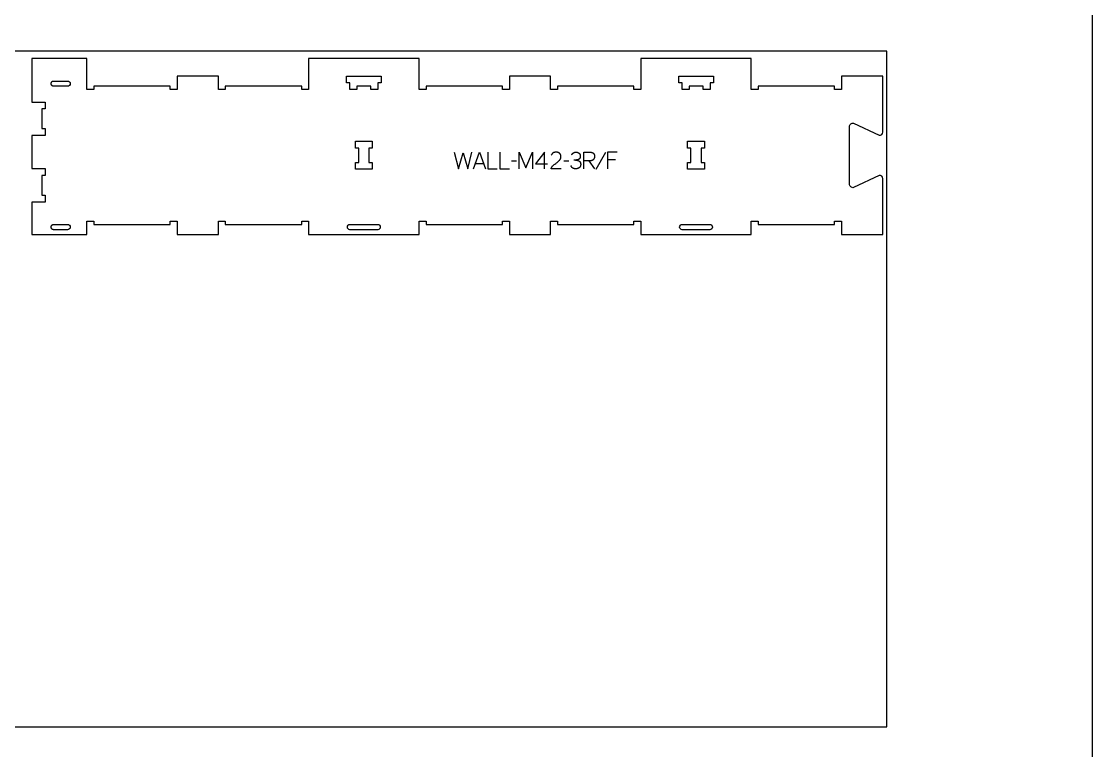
# Model space of a CAD drawing. Extents: x -13885 to -10701, y -43691 to -36097.
# Drawn here: x -12636 to -10701, y -42024 to -40708 of the extents above; entities that cross this region are included whole.
import ezdxf

# ---------------------------------------------------------------- set-up
doc = ezdxf.new("R2010")
doc.units = 0
for name, color, linetype in [('0_SHEET_SPRUCEPLY_2440X122', 1, 'CONTINUOUS'), ('1_ANYTOOL_1MMDEEP_LABELS_S', 2, 'CONTINUOUS'), ('3_ANYTOOL_CUTTHROUGH_INSID', 4, 'CONTINUOUS'), ('4_ANYTOOL_CUTTHROUGH_OUTSI', 5, 'CONTINUOUS'), ('DONOTCUT', 18, 'CONTINUOUS')]:
    doc.layers.add(name, color=color, linetype=linetype)

msp = doc.modelspace()

# ---------------------------------------------------------------- linework, layer by layer
at = {"layer": '0_SHEET_SPRUCEPLY_2440X122'}
msp.add_lwpolyline([(-13513.1, -40761.2), (-13513.1, -41981.2), (-11073.1, -41981.2), (-11073.1, -40761.2)], close=True, dxfattribs=at)
at = {"layer": '1_ANYTOOL_1MMDEEP_LABELS_S'}
for points in [[(-11854.6, -40943.8), (-11846.8, -40973.8), (-11838.4, -40944.7), (-11829.9, -40973.8), (-11822.4, -40943.8)], [(-11819.8, -40973.8), (-11809, -40943.8), (-11797.9, -40973.8)], [(-11793.6, -40943.8), (-11793.6, -40973.8), (-11776.5, -40973.8)], [(-11771.8, -40943.8), (-11771.8, -40973.8), (-11754.7, -40973.8)], [(-11736.9, -40973.8), (-11736.9, -40943.8), (-11724.9, -40972.2), (-11712.9, -40943.9), (-11712.9, -40973.8)], [(-11691.4, -40973.8), (-11691.3, -40943.8), (-11707.3, -40965.1)], [(-11661.1, -40973.8), (-11679.4, -40973.7), (-11679.3, -40973.3), (-11679.2, -40973), (-11679.1, -40972.8), (-11679, -40972.6), (-11679, -40972.4), (-11678.9, -40972.2), (-11678.8, -40971.9), (-11678.7, -40971.7), (-11678.6, -40971.5), (-11678.5, -40971.3), (-11678.3, -40971.1), (-11678.2, -40970.9), (-11678.1, -40970.7), (-11678, -40970.5), (-11677.9, -40970.3), (-11677.7, -40970.1), (-11677.6, -40969.9), (-11677.5, -40969.8), (-11677.3, -40969.6), (-11677.2, -40969.4), (-11677, -40969.2), (-11676.9, -40969), (-11676.7, -40968.9), (-11676.6, -40968.7), (-11676.4, -40968.5), (-11676.3, -40968.4), (-11676.1, -40968.2), (-11675.9, -40968), (-11675.7, -40967.9), (-11675.4, -40967.6), (-11673.9, -40966.3), (-11672.4, -40965.2), (-11670.9, -40964), (-11669.4, -40962.9), (-11668.6, -40962.3), (-11667.9, -40961.7), (-11667.2, -40961.2), (-11666.5, -40960.6), (-11665.8, -40960), (-11665.2, -40959.4), (-11664.6, -40958.8), (-11664, -40958.2), (-11663.8, -40958), (-11663.7, -40957.8), (-11663.5, -40957.7), (-11663.4, -40957.5), (-11663.3, -40957.3), (-11663.2, -40957.2), (-11663, -40957), (-11662.9, -40956.8), (-11662.8, -40956.7), (-11662.7, -40956.5), (-11662.6, -40956.3), (-11662.5, -40956.1), (-11662.4, -40955.9), (-11662.4, -40955.8), (-11662.3, -40955.6), (-11662.2, -40955.4), (-11662.1, -40955.2), (-11662.1, -40955), (-11662, -40954.8), (-11661.9, -40954.6), (-11661.9, -40954.4), (-11661.8, -40954.2), (-11661.8, -40954), (-11661.8, -40953.8), (-11661.7, -40953.6), (-11661.7, -40953.3), (-11661.7, -40953.1), (-11661.6, -40952.9), (-11661.6, -40952.7), (-11661.6, -40952.5), (-11661.6, -40952.2), (-11661.6, -40952), (-11661.6, -40951.8), (-11661.6, -40951.5), (-11661.6, -40951.3), (-11661.6, -40951), (-11661.7, -40950.8), (-11661.7, -40950.6), (-11661.7, -40950.4), (-11661.8, -40950.1), (-11661.8, -40949.9), (-11661.9, -40949.7), (-11661.9, -40949.5), (-11662, -40949.3), (-11662, -40949.1), (-11662.1, -40948.9), (-11662.2, -40948.7), (-11662.2, -40948.5), (-11662.3, -40948.3), (-11662.4, -40948.1), (-11662.5, -40947.9), (-11662.6, -40947.7), (-11662.7, -40947.6), (-11662.8, -40947.4), (-11662.9, -40947.2), (-11663, -40947.1), (-11663.2, -40946.9), (-11663.3, -40946.7), (-11663.4, -40946.6), (-11663.5, -40946.4), (-11663.7, -40946.3), (-11663.8, -40946.2), (-11664, -40946), (-11664.1, -40945.9), (-11664.3, -40945.8), (-11664.5, -40945.6), (-11664.6, -40945.5), (-11664.8, -40945.4), (-11665, -40945.3), (-11665.1, -40945.2), (-11665.3, -40945.1), (-11665.5, -40945), (-11665.7, -40944.9), (-11665.8, -40944.8), (-11666, -40944.7), (-11666.2, -40944.6), (-11666.4, -40944.5), (-11666.6, -40944.5), (-11666.8, -40944.4), (-11667, -40944.3), (-11667.2, -40944.3), (-11667.4, -40944.2), (-11667.6, -40944.1), (-11667.8, -40944.1), (-11668, -40944), (-11668.2, -40944), (-11668.5, -40944), (-11668.7, -40943.9), (-11668.9, -40943.9), (-11669.1, -40943.9), (-11669.3, -40943.8), (-11669.6, -40943.8), (-11669.8, -40943.8), (-11670, -40943.8), (-11670.5, -40943.8), (-11670.9, -40943.8), (-11671.2, -40943.8), (-11671.6, -40943.8), (-11671.9, -40943.9), (-11672.3, -40943.9), (-11672.6, -40944), (-11672.9, -40944), (-11673.3, -40944.1), (-11673.6, -40944.2), (-11673.7, -40944.2), (-11673.9, -40944.3), (-11674, -40944.3), (-11674.2, -40944.4), (-11674.3, -40944.5), (-11674.5, -40944.5), (-11674.6, -40944.6), (-11674.8, -40944.6), (-11674.9, -40944.7), (-11675.1, -40944.8), (-11675.2, -40944.8), (-11675.3, -40944.9), (-11675.5, -40945), (-11675.6, -40945.1), (-11675.7, -40945.1), (-11675.9, -40945.2), (-11676, -40945.3), (-11676.1, -40945.4), (-11676.2, -40945.5), (-11676.4, -40945.6), (-11676.5, -40945.7), (-11676.6, -40945.8), (-11676.7, -40945.9), (-11676.8, -40946), (-11677, -40946.1), (-11677.1, -40946.2), (-11677.2, -40946.3), (-11677.3, -40946.4), (-11677.4, -40946.5), (-11677.5, -40946.7), (-11677.6, -40946.8), (-11677.7, -40946.9), (-11677.9, -40947.2), (-11678.1, -40947.4), (-11678.3, -40947.7), (-11678.5, -40948), (-11678.7, -40948.3), (-11678.8, -40948.6), (-11679, -40948.9)], [(-11642.5, -40948.7), (-11642.3, -40948.4), (-11642.1, -40948.1), (-11642, -40947.8), (-11641.8, -40947.6), (-11641.6, -40947.3), (-11641.4, -40947), (-11641.2, -40946.8), (-11641.1, -40946.7), (-11641, -40946.6), (-11640.9, -40946.5), (-11640.8, -40946.3), (-11640.7, -40946.2), (-11640.6, -40946.1), (-11640.5, -40946), (-11640.4, -40945.9), (-11640.2, -40945.8), (-11640.1, -40945.7), (-11640, -40945.6), (-11639.9, -40945.5), (-11639.8, -40945.4), (-11639.7, -40945.4), (-11639.5, -40945.3), (-11639.4, -40945.2), (-11639.3, -40945.1), (-11639.2, -40945), (-11639, -40945), (-11638.9, -40944.9), (-11638.8, -40944.8), (-11638.6, -40944.7), (-11638.5, -40944.7), (-11638.4, -40944.6), (-11638.2, -40944.5), (-11638.1, -40944.5), (-11637.9, -40944.4), (-11637.8, -40944.4), (-11637.7, -40944.3), (-11637.5, -40944.3), (-11637.4, -40944.2), (-11637.2, -40944.2), (-11636.9, -40944.1), (-11636.6, -40944), (-11636.3, -40944), (-11636, -40943.9), (-11635.6, -40943.9), (-11635.3, -40943.8), (-11635, -40943.8), (-11634.6, -40943.8), (-11634.3, -40943.8), (-11634.1, -40943.8), (-11633.8, -40943.8), (-11633.6, -40943.8), (-11633.4, -40943.8), (-11633.2, -40943.8), (-11633, -40943.9), (-11632.8, -40943.9), (-11632.7, -40943.9), (-11632.5, -40943.9), (-11632.3, -40944), (-11632.1, -40944), (-11631.9, -40944.1), (-11631.7, -40944.1), (-11631.5, -40944.2), (-11631.4, -40944.2), (-11631.2, -40944.3), (-11631, -40944.3), (-11630.9, -40944.4), (-11630.7, -40944.5), (-11630.5, -40944.5), (-11630.4, -40944.6), (-11630.2, -40944.7), (-11630.1, -40944.8), (-11629.9, -40944.9), (-11629.7, -40944.9), (-11629.6, -40945), (-11629.5, -40945.1), (-11629.3, -40945.2), (-11629.2, -40945.3), (-11629, -40945.5), (-11628.9, -40945.6), (-11628.8, -40945.7), (-11628.6, -40945.8), (-11628.5, -40945.9), (-11628.4, -40946), (-11628.3, -40946.2), (-11628.1, -40946.3), (-11628, -40946.4), (-11627.9, -40946.6), (-11627.8, -40946.7), (-11627.7, -40946.9), (-11627.6, -40947), (-11627.6, -40947.2), (-11627.5, -40947.3), (-11627.4, -40947.5), (-11627.3, -40947.6), (-11627.2, -40947.8), (-11627.2, -40948), (-11627.1, -40948.1), (-11627.1, -40948.3), (-11627, -40948.5), (-11627, -40948.7), (-11626.9, -40948.8), (-11626.9, -40949), (-11626.8, -40949.2), (-11626.8, -40949.4), (-11626.8, -40949.6), (-11626.7, -40949.8), (-11626.7, -40950), (-11626.7, -40950.2), (-11626.7, -40950.4), (-11626.7, -40950.6), (-11626.7, -40950.8), (-11626.7, -40951.4), (-11626.7, -40951.7), (-11626.7, -40952), (-11626.8, -40952.3), (-11626.8, -40952.6), (-11626.8, -40952.8), (-11626.8, -40952.9), (-11626.9, -40953.1), (-11626.9, -40953.2), (-11626.9, -40953.4), (-11627, -40953.5), (-11627, -40953.6), (-11627, -40953.8), (-11627.1, -40953.9), (-11627.1, -40954), (-11627.2, -40954.1), (-11627.2, -40954.2), (-11627.3, -40954.4), (-11627.3, -40954.5), (-11627.4, -40954.6), (-11627.4, -40954.7), (-11627.5, -40954.8), (-11627.6, -40954.9), (-11627.6, -40955), (-11627.7, -40955.1), (-11627.8, -40955.2), (-11627.8, -40955.3), (-11628, -40955.5), (-11628.1, -40955.6), (-11628.3, -40955.8), (-11628.4, -40956), (-11628.5, -40956), (-11628.6, -40956.1), (-11628.7, -40956.2), (-11628.8, -40956.3), (-11628.9, -40956.3), (-11629, -40956.4), (-11629, -40956.5), (-11629.1, -40956.5), (-11629.2, -40956.6), (-11629.3, -40956.6), (-11629.4, -40956.7), (-11629.5, -40956.8), (-11629.6, -40956.8), (-11629.7, -40956.9), (-11629.8, -40956.9), (-11629.9, -40957), (-11630, -40957), (-11630.1, -40957.1), (-11630.2, -40957.1), (-11630.3, -40957.2), (-11630.4, -40957.2), (-11630.5, -40957.3), (-11630.7, -40957.3), (-11630.9, -40957.4), (-11631.1, -40957.5), (-11631.4, -40957.5), (-11631.6, -40957.6), (-11631.8, -40957.7), (-11632, -40957.7), (-11632.3, -40957.8), (-11632.5, -40957.8), (-11632.7, -40957.8), (-11633, -40957.9), (-11633.2, -40957.9), (-11633.4, -40957.9), (-11633.7, -40957.9), (-11633.9, -40958), (-11634.2, -40958), (-11634.4, -40958), (-11638.1, -40958)], [(-11620.3, -40973.8), (-11620.3, -40943.8), (-11609, -40943.8), (-11608.5, -40943.8), (-11608, -40943.8), (-11607.8, -40943.8), (-11607.6, -40943.9), (-11607.3, -40943.9), (-11607.1, -40943.9), (-11606.9, -40943.9), (-11606.7, -40944), (-11606.5, -40944), (-11606.3, -40944.1), (-11606.1, -40944.1), (-11605.9, -40944.2), (-11605.7, -40944.2), (-11605.5, -40944.3), (-11605.3, -40944.3), (-11605.1, -40944.4), (-11604.9, -40944.5), (-11604.8, -40944.6), (-11604.6, -40944.6), (-11604.4, -40944.7), (-11604.3, -40944.8), (-11604.1, -40944.9), (-11604, -40945), (-11603.8, -40945.1), (-11603.7, -40945.2), (-11603.5, -40945.3), (-11603.4, -40945.4), (-11603.3, -40945.5), (-11603.1, -40945.6), (-11603, -40945.8), (-11602.9, -40945.9), (-11602.8, -40946), (-11602.6, -40946.1), (-11602.5, -40946.3), (-11602.4, -40946.4), (-11602.3, -40946.6), (-11602.2, -40946.7), (-11602.1, -40946.9), (-11602, -40947), (-11601.9, -40947.2), (-11601.9, -40947.3), (-11601.8, -40947.5), (-11601.7, -40947.7), (-11601.6, -40947.8), (-11601.6, -40948), (-11601.5, -40948.2), (-11601.4, -40948.4), (-11601.4, -40948.6), (-11601.3, -40948.8), (-11601.3, -40949), (-11601.2, -40949.2), (-11601.2, -40949.4), (-11601.2, -40949.6), (-11601.1, -40949.8), (-11601.1, -40950), (-11601.1, -40950.2), (-11601.1, -40950.5), (-11601, -40950.7), (-11601, -40951.2), (-11601, -40951.6), (-11601, -40951.8), (-11601, -40952), (-11601, -40952.2), (-11601, -40952.3), (-11601.1, -40952.5), (-11601.1, -40952.7), (-11601.1, -40952.9), (-11601.1, -40953), (-11601.1, -40953.2), (-11601.2, -40953.4), (-11601.2, -40953.5), (-11601.3, -40953.7), (-11601.3, -40953.9), (-11601.3, -40954), (-11601.4, -40954.2), (-11601.5, -40954.3), (-11601.5, -40954.5), (-11601.6, -40954.7), (-11601.6, -40954.8), (-11601.7, -40955), (-11601.8, -40955.1), (-11601.8, -40955.3), (-11601.9, -40955.5), (-11602, -40955.6), (-11602.1, -40955.8), (-11602.2, -40955.9), (-11602.3, -40956.1), (-11602.4, -40956.2), (-11602.5, -40956.4), (-11602.6, -40956.5), (-11602.7, -40956.7), (-11602.8, -40956.8), (-11602.9, -40957), (-11603, -40957.1), (-11603.1, -40957.2), (-11603.2, -40957.4), (-11603.4, -40957.5), (-11603.5, -40957.6), (-11603.6, -40957.7), (-11603.8, -40957.9), (-11603.9, -40958), (-11604, -40958.1), (-11604.2, -40958.2), (-11604.3, -40958.3), (-11604.4, -40958.4), (-11604.6, -40958.5), (-11604.7, -40958.5), (-11604.9, -40958.6), (-11605, -40958.7), (-11605.2, -40958.8), (-11605.3, -40958.8), (-11605.5, -40958.9), (-11605.6, -40958.9), (-11605.8, -40959), (-11606, -40959), (-11606.1, -40959.1), (-11606.3, -40959.1), (-11606.5, -40959.2), (-11606.7, -40959.2), (-11606.8, -40959.2), (-11607, -40959.2), (-11607.2, -40959.2), (-11607.4, -40959.3), (-11609.3, -40959.3), (-11611.3, -40959.4), (-11620.3, -40959.4)], [(-11581.4, -40944.3), (-11598.6, -40975)], [(-11560.1, -40943.8), (-11577.8, -40943.8), (-11577.8, -40973.8)], [(-11816.4, -40964.2), (-11801.5, -40964.2)], [(-11742.1, -40959.9), (-11750.8, -40960)], [(-11707.3, -40965.1), (-11685.6, -40965.1)], [(-11647.4, -40959.9), (-11656.2, -40960)], [(-11635.3, -40958), (-11634.9, -40958), (-11634.5, -40958.1), (-11634, -40958.1), (-11633.6, -40958.2), (-11633.2, -40958.3), (-11632.8, -40958.3), (-11632.4, -40958.4), (-11632, -40958.5), (-11631.6, -40958.7), (-11631.2, -40958.8), (-11630.8, -40958.9), (-11630.4, -40959.1), (-11630, -40959.2), (-11629.6, -40959.4), (-11629.2, -40959.6), (-11628.9, -40959.8), (-11628.7, -40959.9), (-11628.5, -40960), (-11628.4, -40960), (-11628.3, -40960.1), (-11628.3, -40960.1), (-11628.2, -40960.2), (-11628.1, -40960.2), (-11628, -40960.3), (-11627.9, -40960.4), (-11627.9, -40960.4), (-11627.8, -40960.5), (-11627.7, -40960.6), (-11627.6, -40960.6), (-11627.6, -40960.7), (-11627.5, -40960.8), (-11627.4, -40960.8), (-11627.4, -40960.9), (-11627.3, -40961), (-11627.2, -40961.1), (-11627.2, -40961.1), (-11627.1, -40961.2), (-11627.1, -40961.3), (-11627, -40961.4), (-11627, -40961.4), (-11626.9, -40961.5), (-11626.8, -40961.6), (-11626.8, -40961.7), (-11626.7, -40961.8), (-11626.7, -40961.9), (-11626.6, -40961.9), (-11626.6, -40962), (-11626.6, -40962.1), (-11626.5, -40962.2), (-11626.5, -40962.3), (-11626.4, -40962.4), (-11626.4, -40962.5), (-11626.3, -40962.7), (-11626.3, -40962.9), (-11626.2, -40963.1), (-11626.1, -40963.3), (-11626.1, -40963.5), (-11626, -40963.7), (-11626, -40963.9), (-11626, -40964.2), (-11626, -40964.4), (-11625.9, -40964.6), (-11625.9, -40964.9), (-11625.9, -40965.1), (-11625.9, -40965.4), (-11625.9, -40965.6), (-11625.9, -40965.9), (-11625.9, -40966.2), (-11625.9, -40966.4), (-11626, -40966.7), (-11626, -40966.9), (-11626, -40967.2), (-11626.1, -40967.4), (-11626.1, -40967.7), (-11626.2, -40967.9), (-11626.2, -40968.1), (-11626.3, -40968.4), (-11626.3, -40968.6), (-11626.4, -40968.8), (-11626.5, -40969), (-11626.5, -40969.2), (-11626.6, -40969.4), (-11626.7, -40969.6), (-11626.8, -40969.8), (-11626.9, -40970), (-11627, -40970.2), (-11627.1, -40970.3), (-11627.2, -40970.5), (-11627.3, -40970.7), (-11627.4, -40970.8), (-11627.5, -40971), (-11627.7, -40971.1), (-11627.7, -40971.2), (-11627.8, -40971.3), (-11627.9, -40971.4), (-11627.9, -40971.4), (-11628, -40971.5), (-11628.1, -40971.6), (-11628.2, -40971.6), (-11628.2, -40971.7), (-11628.4, -40971.8), (-11628.6, -40971.9), (-11628.7, -40972.1), (-11628.9, -40972.2), (-11629, -40972.3), (-11629.2, -40972.4), (-11629.4, -40972.5), (-11629.6, -40972.6), (-11629.7, -40972.7), (-11629.9, -40972.8), (-11630.1, -40972.9), (-11630.3, -40972.9), (-11630.5, -40973), (-11630.7, -40973.1), (-11630.9, -40973.2), (-11631.1, -40973.2), (-11631.3, -40973.3), (-11631.5, -40973.4), (-11631.8, -40973.4), (-11632, -40973.5), (-11632.2, -40973.5), (-11632.4, -40973.6), (-11632.7, -40973.6), (-11632.9, -40973.6), (-11633.1, -40973.7), (-11633.6, -40973.7), (-11634.1, -40973.8), (-11634.6, -40973.8), (-11635.2, -40973.8), (-11635.5, -40973.8), (-11635.9, -40973.8), (-11636.3, -40973.7), (-11636.6, -40973.7), (-11637, -40973.7), (-11637.2, -40973.6), (-11637.3, -40973.6), (-11637.5, -40973.6), (-11637.7, -40973.5), (-11637.8, -40973.5), (-11638, -40973.4), (-11638.2, -40973.4), (-11638.3, -40973.3), (-11638.5, -40973.3), (-11638.6, -40973.2), (-11638.8, -40973.2), (-11638.9, -40973.1), (-11639.1, -40973.1), (-11639.2, -40973), (-11639.4, -40972.9), (-11639.5, -40972.9), (-11639.7, -40972.8), (-11639.8, -40972.7), (-11639.9, -40972.6), (-11640.1, -40972.5), (-11640.2, -40972.5), (-11640.4, -40972.4), (-11640.5, -40972.3), (-11640.6, -40972.2), (-11640.7, -40972.1), (-11640.9, -40972), (-11641, -40971.9), (-11641.1, -40971.8), (-11641.2, -40971.7), (-11641.3, -40971.6), (-11641.5, -40971.5), (-11641.6, -40971.3), (-11641.7, -40971.2), (-11641.8, -40971.1), (-11641.9, -40971), (-11642, -40970.8), (-11642.1, -40970.7), (-11642.2, -40970.6), (-11642.3, -40970.5), (-11642.4, -40970.3), (-11642.5, -40970.2), (-11642.6, -40970), (-11642.7, -40969.9), (-11642.8, -40969.7), (-11642.9, -40969.4), (-11643.1, -40969.1), (-11643.3, -40968.8), (-11643.4, -40968.4), (-11643.6, -40968.1)], [(-11611.3, -40959.4), (-11600.9, -40973.8)], [(-11563.3, -40957.8), (-11577.8, -40957.8)]]:
    msp.add_lwpolyline(points, dxfattribs=at)
at = {"layer": '3_ANYTOOL_CUTTHROUGH_INSID', "color": 4}
for points in [[(-12552.6, -40815.3, -1), (-12552.6, -40824.8), (-12578.3, -40824.8), (-12578.4, -40824.8), (-12578.5, -40824.8), (-12578.6, -40824.7), (-12578.7, -40824.7), (-12578.8, -40824.7), (-12578.9, -40824.7), (-12579, -40824.7), (-12579.1, -40824.7), (-12579.2, -40824.6), (-12579.3, -40824.6), (-12579.4, -40824.6), (-12579.5, -40824.6), (-12579.6, -40824.5), (-12579.7, -40824.5), (-12579.8, -40824.4), (-12579.9, -40824.4), (-12580, -40824.4), (-12580, -40824.3), (-12580.1, -40824.3), (-12580.2, -40824.2), (-12580.3, -40824.1), (-12580.4, -40824.1), (-12580.5, -40824), (-12580.6, -40823.9), (-12580.7, -40823.9), (-12580.7, -40823.8), (-12580.8, -40823.7), (-12580.9, -40823.7), (-12581, -40823.6), (-12581.1, -40823.5), (-12581.1, -40823.4), (-12581.2, -40823.3), (-12581.3, -40823.2), (-12581.3, -40823.1), (-12581.4, -40823.1), (-12581.5, -40823), (-12581.5, -40822.9), (-12581.6, -40822.8), (-12581.7, -40822.7), (-12581.7, -40822.6), (-12581.8, -40822.5), (-12581.8, -40822.4), (-12581.9, -40822.3), (-12581.9, -40822.2), (-12581.9, -40822), (-12582, -40821.9), (-12582, -40821.8), (-12582.1, -40821.7), (-12582.1, -40821.6), (-12582.1, -40821.5), (-12582.1, -40821.4), (-12582.2, -40821.3), (-12582.2, -40821.2), (-12582.2, -40821.1), (-12582.2, -40821), (-12582.3, -40820.9), (-12582.3, -40820.8), (-12582.3, -40820.6), (-12582.3, -40820.5), (-12582.3, -40820.4), (-12582.3, -40820.3), (-12582.3, -40820.2), (-12582.3, -40820.1), (-12582.3, -40820), (-12582.3, -40819.9), (-12582.3, -40819.8), (-12582.3, -40819.7), (-12582.3, -40819.6), (-12582.3, -40819.5), (-12582.3, -40819.4), (-12582.3, -40819.3), (-12582.3, -40819.2), (-12582.2, -40819), (-12582.2, -40818.9), (-12582.2, -40818.8), (-12582.2, -40818.7), (-12582.1, -40818.6), (-12582.1, -40818.5), (-12582.1, -40818.4), (-12582.1, -40818.3), (-12582, -40818.2), (-12582, -40818.1), (-12581.9, -40818), (-12581.9, -40817.9), (-12581.9, -40817.8), (-12581.8, -40817.7), (-12581.8, -40817.6), (-12581.7, -40817.5), (-12581.7, -40817.4), (-12581.6, -40817.3), (-12581.5, -40817.2), (-12581.5, -40817.1), (-12581.4, -40817), (-12581.3, -40816.9), (-12581.3, -40816.8), (-12581.2, -40816.7), (-12581.1, -40816.6), (-12581.1, -40816.5), (-12581, -40816.4), (-12580.9, -40816.4), (-12580.8, -40816.3), (-12580.7, -40816.2), (-12580.7, -40816.1), (-12580.6, -40816.1), (-12580.5, -40816), (-12580.4, -40815.9), (-12580.3, -40815.9), (-12580.2, -40815.8), (-12580.1, -40815.8), (-12580, -40815.7), (-12580, -40815.7), (-12579.9, -40815.6), (-12579.8, -40815.6), (-12579.7, -40815.5), (-12579.6, -40815.5), (-12579.5, -40815.5), (-12579.4, -40815.4), (-12579.3, -40815.4), (-12579.2, -40815.4), (-12579.1, -40815.3), (-12579, -40815.3), (-12578.9, -40815.3), (-12578.8, -40815.3), (-12578.7, -40815.3), (-12578.6, -40815.3), (-12578.5, -40815.3), (-12578.4, -40815.3), (-12578.3, -40815.3)], [(-12552.6, -41083.8), (-12578.3, -41083.8), (-12578.4, -41083.8), (-12578.5, -41083.8), (-12578.6, -41083.7), (-12578.7, -41083.7), (-12578.8, -41083.7), (-12578.9, -41083.7), (-12579, -41083.7), (-12579.1, -41083.7), (-12579.2, -41083.6), (-12579.3, -41083.6), (-12579.4, -41083.6), (-12579.5, -41083.6), (-12579.6, -41083.5), (-12579.7, -41083.5), (-12579.8, -41083.4), (-12579.9, -41083.4), (-12580, -41083.4), (-12580, -41083.3), (-12580.1, -41083.3), (-12580.2, -41083.2), (-12580.3, -41083.1), (-12580.4, -41083.1), (-12580.5, -41083), (-12580.6, -41082.9), (-12580.7, -41082.9), (-12580.7, -41082.8), (-12580.8, -41082.7), (-12580.9, -41082.7), (-12581, -41082.6), (-12581.1, -41082.5), (-12581.1, -41082.4), (-12581.2, -41082.3), (-12581.3, -41082.2), (-12581.3, -41082.1), (-12581.4, -41082.1), (-12581.5, -41082), (-12581.5, -41081.9), (-12581.6, -41081.8), (-12581.7, -41081.7), (-12581.7, -41081.6), (-12581.8, -41081.5), (-12581.8, -41081.4), (-12581.9, -41081.3), (-12581.9, -41081.2), (-12581.9, -41081), (-12582, -41080.9), (-12582, -41080.8), (-12582.1, -41080.7), (-12582.1, -41080.6), (-12582.1, -41080.5), (-12582.1, -41080.4), (-12582.2, -41080.3), (-12582.2, -41080.2), (-12582.2, -41080.1), (-12582.2, -41080), (-12582.3, -41079.9), (-12582.3, -41079.8), (-12582.3, -41079.6), (-12582.3, -41079.5), (-12582.3, -41079.4), (-12582.3, -41079.3), (-12582.3, -41079.2), (-12582.3, -41079.1), (-12582.3, -41079), (-12582.3, -41078.9), (-12582.3, -41078.8), (-12582.3, -41078.7), (-12582.3, -41078.6), (-12582.3, -41078.5), (-12582.3, -41078.4), (-12582.3, -41078.3), (-12582.3, -41078.2), (-12582.2, -41078), (-12582.2, -41077.9), (-12582.2, -41077.8), (-12582.2, -41077.7), (-12582.1, -41077.6), (-12582.1, -41077.5), (-12582.1, -41077.4), (-12582.1, -41077.3), (-12582, -41077.2), (-12582, -41077.1), (-12581.9, -41077), (-12581.9, -41076.9), (-12581.9, -41076.8), (-12581.8, -41076.7), (-12581.8, -41076.6), (-12581.7, -41076.5), (-12581.7, -41076.4), (-12581.6, -41076.3), (-12581.5, -41076.2), (-12581.5, -41076.1), (-12581.4, -41076), (-12581.3, -41075.9), (-12581.3, -41075.8), (-12581.2, -41075.7), (-12581.1, -41075.6), (-12581.1, -41075.5), (-12581, -41075.4), (-12580.9, -41075.4), (-12580.8, -41075.3), (-12580.7, -41075.2), (-12580.7, -41075.1), (-12580.6, -41075.1), (-12580.5, -41075), (-12580.4, -41074.9), (-12580.3, -41074.9), (-12580.2, -41074.8), (-12580.1, -41074.8), (-12580, -41074.7), (-12580, -41074.7), (-12579.9, -41074.6), (-12579.8, -41074.6), (-12579.7, -41074.5), (-12579.6, -41074.5), (-12579.5, -41074.5), (-12579.4, -41074.4), (-12579.3, -41074.4), (-12579.2, -41074.4), (-12579.1, -41074.3), (-12579, -41074.3), (-12578.9, -41074.3), (-12578.8, -41074.3), (-12578.7, -41074.3), (-12578.6, -41074.3), (-12578.5, -41074.3), (-12578.4, -41074.3), (-12578.3, -41074.3), (-12552.6, -41074.3, -1)], [(-11992.6, -41083.8), (-12042.6, -41083.8, -1), (-12042.6, -41074.3), (-11992.6, -41074.3, -1)], [(-11392.6, -41083.8), (-11442.6, -41083.8, -1), (-11442.6, -41074.3), (-11392.6, -41074.3, -1)]]:
    msp.add_lwpolyline(points, format="xyb", close=True, dxfattribs=at)
for points in [[(-12030.3, -40824.8), (-12030.3, -40830.8), (-12042.8, -40830.8), (-12042.8, -40818.8), (-12048.8, -40818.8), (-12048.8, -40806.3), (-11986.3, -40806.3), (-11986.3, -40818.8), (-11992.3, -40818.8), (-11992.3, -40830.8), (-12004.8, -40830.8), (-12004.8, -40824.8)], [(-11430.3, -40824.8), (-11430.3, -40830.8), (-11442.8, -40830.8), (-11442.8, -40818.8), (-11448.8, -40818.8), (-11448.8, -40806.3), (-11386.3, -40806.3), (-11386.3, -40818.8), (-11392.3, -40818.8), (-11392.3, -40830.8), (-11404.8, -40830.8), (-11404.8, -40824.8)], [(-12008.3, -40936.7), (-12008.3, -40962.2), (-12002.3, -40962.2), (-12002.3, -40974.7), (-12032.8, -40974.7), (-12032.8, -40962.2), (-12026.8, -40962.2), (-12026.8, -40936.7), (-12032.8, -40936.7), (-12032.8, -40924.2), (-12002.3, -40924.2), (-12002.3, -40936.7)], [(-11408.3, -40936.7), (-11408.3, -40962.2), (-11402.3, -40962.2), (-11402.3, -40974.7), (-11432.8, -40974.7), (-11432.8, -40962.2), (-11426.8, -40962.2), (-11426.8, -40936.7), (-11432.8, -40936.7), (-11432.8, -40924.2), (-11402.3, -40924.2), (-11402.3, -40936.7)]]:
    msp.add_lwpolyline(points, close=True, dxfattribs=at)
at = {"layer": '4_ANYTOOL_CUTTHROUGH_OUTSI', "color": 5}
msp.add_lwpolyline([(-11529.8, -41074.3), (-11529.8, -41068.3), (-11517.3, -41068.3), (-11517.3, -41068.5), (-11517.3, -41092.3), (-11317.8, -41092.3), (-11317.8, -41068.3), (-11305.3, -41068.3), (-11305.3, -41074.3), (-11167.3, -41074.3), (-11167.3, -41068.3), (-11154.8, -41068.3), (-11154.8, -41092.3), (-11080.3, -41092.3), (-11080.3, -40991.6), (-11080.3, -40991.6, 0.461625), (-11087, -40985.9), (-11133, -41007.8), (-11133, -41007.8), (-11133, -41007.8, -0.220464), (-11138.1, -41006.4, -0.220464), (-11140.3, -41001.6), (-11140.3, -40897.4, -0.220464), (-11138.1, -40892.6, -0.220464), (-11133, -40891.2), (-11133, -40891.2), (-11133, -40891.2), (-11087, -40913.1), (-11087, -40913.1, 0.218884), (-11082.3, -40911.8, 0.220464), (-11080.3, -40907.4), (-11080.3, -40830.5), (-11080.3, -40806.8), (-11154.8, -40806.8), (-11154.8, -40830.8), (-11167.3, -40830.8), (-11167.3, -40824.8), (-11305.3, -40824.8), (-11305.3, -40830.8), (-11317.8, -40830.8), (-11317.8, -40830.5), (-11317.8, -40774.8), (-11517.3, -40774.8), (-11517.3, -40830.5), (-11517.3, -40830.8), (-11529.8, -40830.8), (-11529.8, -40824.8), (-11667.8, -40824.8), (-11667.8, -40830.8), (-11680.3, -40830.8), (-11680.3, -40806.8), (-11754.8, -40806.8), (-11754.8, -40830.8), (-11767.3, -40830.8), (-11767.3, -40824.8), (-11905.3, -40824.8), (-11905.3, -40830.8), (-11917.8, -40830.8), (-11917.8, -40830.5), (-11917.8, -40774.8), (-12117.3, -40774.8), (-12117.3, -40830.5), (-12117.3, -40830.8), (-12129.8, -40830.8), (-12129.8, -40824.8), (-12267.8, -40824.8), (-12267.8, -40830.8), (-12280.3, -40830.8), (-12280.3, -40806.8), (-12354.8, -40806.8), (-12354.8, -40830.8), (-12367.3, -40830.8), (-12367.3, -40824.8), (-12505.3, -40824.8), (-12505.3, -40830.8), (-12517.8, -40830.8), (-12517.8, -40774.8), (-12617.3, -40774.8), (-12617.3, -40794.5), (-12617.3, -40806.5), (-12617.3, -40853.3), (-12593.3, -40853.3), (-12593.3, -40865.8), (-12599.3, -40865.8), (-12599.3, -40901.3), (-12593.3, -40901.3), (-12593.3, -40913.8), (-12617.3, -40913.8), (-12617.3, -40973.3), (-12593.3, -40973.3), (-12593.3, -40985.8), (-12599.3, -40985.8), (-12599.3, -41021.3), (-12593.3, -41021.3), (-12593.3, -41033.8), (-12617.3, -41033.8), (-12617.3, -41092.3), (-12517.8, -41092.3), (-12517.8, -41068.5), (-12517.8, -41068.3), (-12505.3, -41068.3), (-12505.3, -41074.3), (-12367.3, -41074.3), (-12367.3, -41068.3), (-12354.8, -41068.3), (-12354.8, -41092.3), (-12280.3, -41092.3), (-12280.3, -41068.3), (-12267.8, -41068.3), (-12267.8, -41074.3), (-12129.8, -41074.3), (-12129.8, -41068.3), (-12117.3, -41068.3), (-12117.3, -41092.3), (-11917.8, -41092.3), (-11917.8, -41068.3), (-11905.3, -41068.3), (-11905.3, -41074.3), (-11767.3, -41074.3), (-11767.3, -41068.3), (-11754.8, -41068.3), (-11754.8, -41092.3), (-11680.3, -41092.3), (-11680.3, -41068.3), (-11667.8, -41068.3), (-11667.8, -41074.3), (-11529.8, -41074.3)], format="xyb", close=True, dxfattribs=at)
at = {"layer": 'DONOTCUT'}
msp.add_lwpolyline([(-13884.8, -43690.7), (-10701.4, -43690.7), (-10701.4, -36097.2), (-13884.8, -36097.2)], close=True, dxfattribs=at)

doc.saveas('drawing.dxf')
